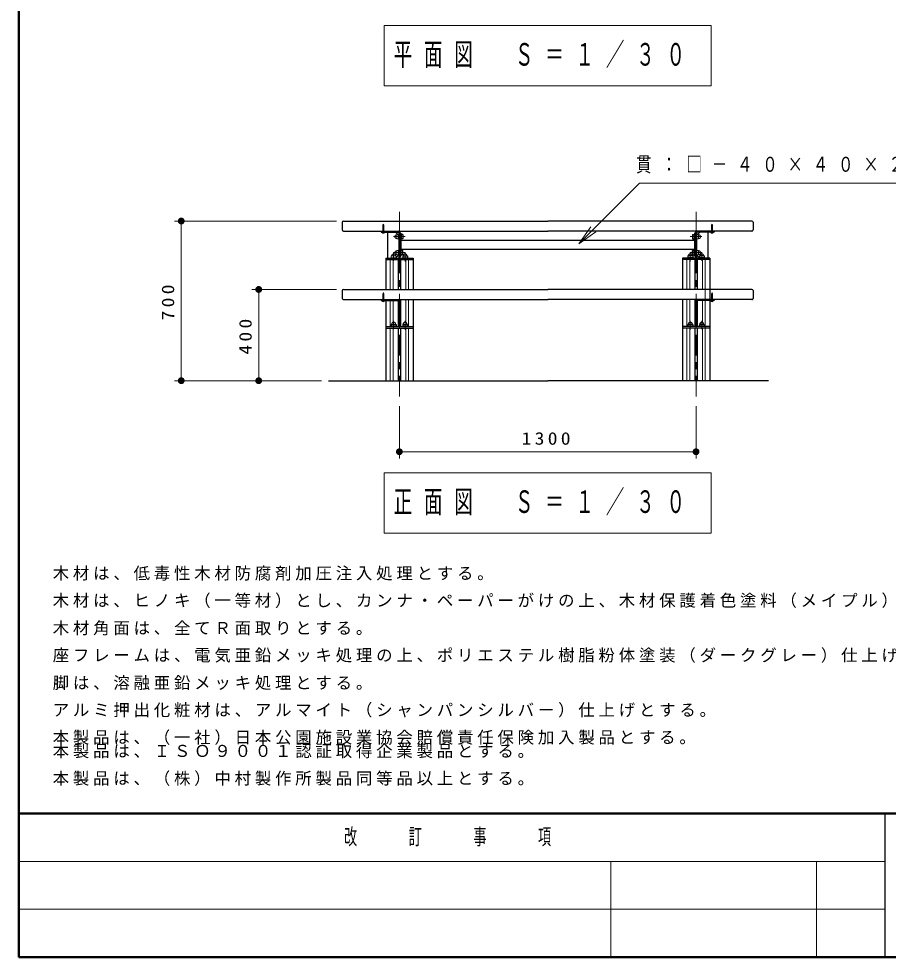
# Model space of a CAD drawing. Units: millimetres on the paper, with parts at other scales. Extents: x -365 to 10, y -38 to 257.
# Drawn here: x -365 to -238, y 0 to 137.1 of the extents above; entities that cross this region are included whole.
import ezdxf

# ---------------------------------------------------------------- set-up
doc = ezdxf.new("R2010")
doc.units = ezdxf.units.MM
doc.linetypes.add('USER1', pattern=[4.5, 2.5, -2])
doc.linetypes.add('USER2', pattern=[6, 3, -1, 1, -1])
doc.layers.add('LY_1', color=7, linetype='Continuous', lineweight=25)
doc.layers.add('LY_2', color=7, linetype='Continuous', lineweight=13)
doc.styles.add('ＭＳ ゴシック', font='')
doc.styles.get('ＭＳ ゴシック').set_extended_font_data('MS Gothic')

# ---------------------------------------------------------------- blocks, each defined once
blk = doc.blocks.new('filled_dot')
at = {"color": 0, "linetype": 'Continuous', "lineweight": -2, "const_width": 1.25}
blk.add_lwpolyline([(-0.625, 0, 1), (0.625, 0, 1)], format="xyb", close=True, dxfattribs=at)

msp = doc.modelspace()

# ---------------------------------------------------------------- linework, layer by layer
at = {"layer": 'LY_1', "lineweight": 13}
for p, q in [((-311.641, 136.137), (-311.641, 127.337)), ((-263.841, 136.137), (-311.641, 136.137)), ((-263.841, 127.337), (-263.841, 136.137)), ((-311.641, 127.337), (-263.841, 127.337)), ((-318.574, 107.574), (-342.268, 107.574)), ((-341.268, 84.241), (-341.268, 107.574)), ((-283.184, 104.242), (-281.416, 106.717)), ((-283.184, 104.242), (-281.063, 106.363)), ((-280.709, 106.01), (-283.184, 104.242)), ((-310.741, 101.941), (-310.741, 97.574)), ((-310.331, 101.941), (-310.331, 97.574)), ((-308.485, 101.941), (-308.485, 97.574)), ((-308.074, 101.941), (-308.074, 97.574)), ((-267.408, 101.941), (-267.408, 97.574)), ((-266.997, 101.941), (-266.997, 97.574)), ((-265.151, 101.941), (-265.151, 97.574)), ((-264.741, 101.941), (-264.741, 84.241)), ((-264.741, 101.941), (-264.741, 97.574)), ((-318.574, 97.574), (-330.952, 97.574)), ((-329.952, 84.241), (-329.952, 97.574)), ((-308.485, 96.108), (-308.485, 92.743)), ((-308.074, 96.108), (-308.074, 92.141)), ((-267.408, 96.108), (-267.408, 92.141)), ((-266.997, 96.108), (-266.997, 92.743)), ((-310.741, 95.958), (-310.741, 92.141)), ((-310.331, 95.958), (-310.331, 92.743)), ((-265.151, 95.958), (-265.151, 92.743)), ((-264.741, 95.958), (-264.741, 92.141)), ((-310.741, 91.941), (-310.741, 84.241)), ((-310.331, 91.941), (-310.331, 84.241)), ((-308.485, 91.941), (-308.485, 84.241)), ((-308.074, 91.941), (-308.074, 84.241)), ((-267.408, 91.941), (-267.408, 84.241)), ((-266.997, 91.941), (-266.997, 84.241)), ((-265.151, 91.941), (-265.151, 84.241)), ((-264.741, 91.941), (-264.741, 84.241)), ((-320.766, 84.241), (-342.268, 84.241)), ((-320.766, 84.241), (-330.952, 84.241)), ((-309.408, 80.512), (-309.408, 72.86)), ((-266.074, 80.512), (-266.074, 72.86)), ((-266.074, 73.86), (-309.408, 73.86)), ((-311.641, 70.778), (-311.641, 61.978)), ((-263.841, 70.778), (-311.641, 70.778)), ((-263.841, 61.978), (-263.841, 70.778)), ((-311.641, 61.978), (-263.841, 61.978))]:
    msp.add_line(p, q, dxfattribs=at)
at = {"layer": 'LY_1', "linetype": 'USER2', "lineweight": 13}
for p, q in [((-309.408, 108.941), (-309.408, 81.512)), ((-266.074, 108.941), (-266.074, 81.512)), ((-310.274, 105.291), (-308.553, 105.291)), ((-265.209, 105.291), (-266.93, 105.291)), ((-310.274, 102.958), (-308.553, 102.958)), ((-310.241, 102.992), (-310.241, 101.766)), ((-308.574, 102.992), (-308.574, 101.672)), ((-265.209, 102.958), (-266.93, 102.958)), ((-266.908, 102.992), (-266.908, 101.672)), ((-265.241, 102.992), (-265.241, 101.766)), ((-310.241, 92.992), (-310.241, 91.766)), ((-308.574, 92.992), (-308.574, 91.672)), ((-266.908, 92.992), (-266.908, 91.672)), ((-265.241, 92.992), (-265.241, 91.766))]:
    msp.add_line(p, q, dxfattribs=at)
at = {"layer": 'LY_1'}
for p, q in [((-317.741, 107.408), (-317.741, 106.274)), ((-317.574, 107.574), (-287.741, 107.574)), ((-257.908, 107.574), (-287.741, 107.574)), ((-257.741, 107.408), (-257.741, 106.274)), ((-317.574, 106.108), (-287.741, 106.108)), ((-312.074, 106.108), (-312.074, 105.958)), ((-312.074, 105.958), (-309.483, 105.958)), ((-311.149, 105.957), (-311.149, 102.141)), ((-309.983, 105.957), (-309.483, 105.457)), ((-309.483, 105.958), (-309.483, 102.141)), ((-309.333, 105.958), (-309.333, 102.141)), ((-309.333, 105.791), (-309.183, 105.791)), ((-309.183, 105.791), (-309.183, 102.458)), ((-309.149, 105.641), (-309.183, 105.641)), ((-309.149, 105.641), (-309.149, 104.941)), ((-308.916, 105.624), (-309.149, 105.624)), ((-308.916, 105.624), (-308.916, 104.957)), ((-257.908, 106.108), (-287.741, 106.108)), ((-266.566, 105.624), (-266.333, 105.624)), ((-266.566, 105.624), (-266.566, 104.957)), ((-266.333, 105.641), (-266.3, 105.641)), ((-266.333, 105.641), (-266.333, 104.941)), ((-266.3, 105.791), (-266.3, 102.458)), ((-266.15, 105.791), (-266.3, 105.791)), ((-266.149, 105.958), (-266.149, 102.141)), ((-265.5, 105.957), (-266, 105.457)), ((-265.999, 105.958), (-265.999, 102.141)), ((-263.408, 105.958), (-265.999, 105.958)), ((-264.333, 105.957), (-264.333, 102.141)), ((-263.408, 106.108), (-263.408, 105.958)), ((-309.149, 104.941), (-309.183, 104.941)), ((-309.183, 104.791), (-266.3, 104.791)), ((-308.916, 104.957), (-309.149, 104.957)), ((-266.566, 104.957), (-266.333, 104.957)), ((-266.333, 104.941), (-266.3, 104.941)), ((-309.183, 103.458), (-266.3, 103.458)), ((-309.149, 103.307), (-309.183, 103.307)), ((-309.149, 102.608), (-309.149, 103.307)), ((-308.916, 103.291), (-309.149, 103.291)), ((-308.916, 102.624), (-308.916, 103.291)), ((-266.566, 102.624), (-266.566, 103.291)), ((-266.566, 103.291), (-266.333, 103.291)), ((-266.333, 102.608), (-266.333, 103.307)), ((-266.333, 103.307), (-266.3, 103.307)), ((-311.408, 102.141), (-307.408, 102.141)), ((-311.408, 102.141), (-311.408, 97.574)), ((-311.408, 101.941), (-307.408, 101.941)), ((-309.483, 102.641), (-309.983, 102.141)), ((-309.574, 101.941), (-309.574, 97.574)), ((-309.333, 102.458), (-309.183, 102.458)), ((-309.241, 101.941), (-309.241, 97.574)), ((-309.149, 102.608), (-309.183, 102.608)), ((-308.916, 102.624), (-309.149, 102.624)), ((-308.924, 102.474), (-308.924, 102.141)), ((-308.924, 102.474), (-308.224, 102.474)), ((-308.924, 102.208), (-308.224, 102.208)), ((-308.224, 102.474), (-308.224, 102.141)), ((-307.408, 102.141), (-307.408, 97.574)), ((-264.074, 102.141), (-268.074, 102.141)), ((-268.074, 102.141), (-268.074, 97.574)), ((-264.074, 101.941), (-268.074, 101.941)), ((-267.258, 102.474), (-267.258, 102.141)), ((-266.558, 102.474), (-267.258, 102.474)), ((-266.558, 102.208), (-267.258, 102.208)), ((-266.566, 102.624), (-266.333, 102.624)), ((-266.558, 102.474), (-266.558, 102.141)), ((-266.333, 102.608), (-266.3, 102.608)), ((-266.15, 102.458), (-266.3, 102.458)), ((-266.241, 101.941), (-266.241, 97.574)), ((-266, 102.641), (-265.5, 102.141)), ((-265.908, 101.941), (-265.908, 97.574)), ((-265.591, 102.474), (-265.591, 102.141)), ((-264.891, 102.474), (-265.591, 102.474)), ((-264.891, 102.208), (-265.591, 102.208)), ((-264.891, 102.474), (-264.891, 102.141)), ((-264.074, 102.141), (-264.074, 84.241)), ((-264.074, 102.141), (-264.074, 97.574)), ((-317.741, 97.408), (-317.741, 96.274)), ((-317.574, 97.574), (-287.741, 97.574)), ((-257.908, 97.574), (-287.741, 97.574)), ((-257.741, 97.408), (-257.741, 96.274)), ((-317.574, 96.108), (-287.741, 96.108)), ((-312.074, 96.108), (-312.074, 95.958)), ((-309.241, 96.108), (-309.241, 92.141)), ((-307.408, 96.108), (-307.408, 84.241)), ((-257.908, 96.108), (-287.741, 96.108)), ((-268.074, 96.108), (-268.074, 84.241)), ((-266.241, 96.108), (-266.241, 92.141)), ((-263.408, 96.108), (-263.408, 95.958)), ((-312.074, 95.958), (-309.483, 95.958)), ((-311.408, 95.958), (-311.408, 84.241)), ((-309.574, 95.958), (-309.574, 92.141)), ((-309.483, 95.958), (-309.483, 92.141)), ((-309.333, 95.958), (-309.333, 92.141)), ((-266.149, 95.958), (-266.149, 92.141)), ((-265.999, 95.958), (-265.999, 92.141)), ((-263.408, 95.958), (-265.999, 95.958)), ((-265.908, 95.958), (-265.908, 92.141)), ((-264.074, 95.958), (-264.074, 84.241)), ((-311.408, 92.141), (-307.408, 92.141)), ((-311.408, 91.941), (-307.408, 91.941)), ((-310.591, 92.474), (-309.891, 92.474)), ((-310.591, 92.474), (-310.591, 92.141)), ((-310.591, 92.208), (-309.891, 92.208)), ((-309.891, 92.474), (-309.891, 92.141)), ((-309.574, 91.941), (-309.574, 84.241)), ((-309.241, 91.941), (-309.241, 84.241)), ((-308.924, 92.474), (-308.924, 92.141)), ((-308.924, 92.474), (-308.224, 92.474)), ((-308.924, 92.208), (-308.224, 92.208)), ((-308.224, 92.474), (-308.224, 92.141)), ((-264.074, 92.141), (-268.074, 92.141)), ((-264.074, 91.941), (-268.074, 91.941)), ((-267.258, 92.474), (-267.258, 92.141)), ((-266.558, 92.474), (-267.258, 92.474)), ((-266.558, 92.208), (-267.258, 92.208)), ((-266.558, 92.474), (-266.558, 92.141)), ((-266.241, 91.941), (-266.241, 84.241)), ((-265.908, 91.941), (-265.908, 84.241)), ((-264.891, 92.474), (-265.591, 92.474)), ((-265.591, 92.474), (-265.591, 92.141)), ((-264.891, 92.208), (-265.591, 92.208)), ((-264.891, 92.474), (-264.891, 92.141)), ((-319.766, 84.241), (-287.741, 84.241)), ((-255.475, 84.241), (-287.741, 84.241))]:
    msp.add_line(p, q, dxfattribs=at)
at = {"layer": 'LY_1', "linetype": 'USER1', "lineweight": 13}
for p, q in [((-311.741, 107.124), (-311.824, 106.948)), ((-311.741, 107.124), (-311.658, 106.948)), ((-263.741, 107.124), (-263.824, 106.948)), ((-263.741, 107.124), (-263.658, 106.948)), ((-311.824, 106.948), (-311.824, 105.958)), ((-311.658, 106.948), (-311.658, 105.958)), ((-309.783, 105.624), (-309.516, 105.624)), ((-309.783, 105.624), (-309.783, 104.957)), ((-309.516, 105.641), (-309.483, 105.641)), ((-309.516, 105.641), (-309.516, 104.941)), ((-265.966, 105.641), (-266, 105.641)), ((-265.966, 105.641), (-265.966, 104.941)), ((-265.7, 105.624), (-265.966, 105.624)), ((-265.7, 105.624), (-265.7, 104.957)), ((-263.824, 106.948), (-263.824, 105.958)), ((-263.658, 106.948), (-263.658, 105.958)), ((-309.783, 104.957), (-309.516, 104.957)), ((-309.516, 104.941), (-309.483, 104.941)), ((-265.966, 104.941), (-266, 104.941)), ((-265.7, 104.957), (-265.966, 104.957)), ((-309.783, 103.291), (-309.516, 103.291)), ((-309.783, 102.624), (-309.783, 103.291)), ((-309.516, 103.307), (-309.483, 103.307)), ((-309.516, 102.608), (-309.516, 103.307)), ((-265.966, 103.307), (-266, 103.307)), ((-265.966, 102.608), (-265.966, 103.307)), ((-265.7, 103.291), (-265.966, 103.291)), ((-265.7, 102.624), (-265.7, 103.291)), ((-310.591, 102.474), (-310.591, 102.141)), ((-310.591, 102.474), (-309.891, 102.474)), ((-310.591, 102.208), (-309.891, 102.208)), ((-309.891, 102.474), (-309.891, 102.141)), ((-309.783, 102.624), (-309.516, 102.624)), ((-309.516, 102.608), (-309.483, 102.608)), ((-265.966, 102.608), (-266, 102.608)), ((-265.7, 102.624), (-265.966, 102.624)), ((-311.741, 97.124), (-311.824, 96.948)), ((-311.824, 96.948), (-311.824, 95.958)), ((-311.741, 97.124), (-311.658, 96.948)), ((-311.658, 96.948), (-311.658, 95.958)), ((-263.741, 97.124), (-263.824, 96.948)), ((-263.824, 96.948), (-263.824, 95.958)), ((-263.741, 97.124), (-263.658, 96.948)), ((-263.658, 96.948), (-263.658, 95.958))]:
    msp.add_line(p, q, dxfattribs=at)
at = {"layer": 'LY_1', "lineweight": 13}
msp.add_lwpolyline([(-283.184, 104.242), (-274.335, 113.091), (-235.335, 113.091)], dxfattribs=at)
at = {"layer": 'LY_1'}
for centre, radius, start, end in [((-317.574, 107.408), 0.167, 90, 180), ((-257.908, 107.408), 0.167, 360, 90), ((-317.574, 106.274), 0.167, 179.99999, 270), ((-311.741, 106.065), 0.229, 208.07248, 331.92752), ((-309.483, 105.958), 0.15, 0, 90), ((-265.999, 105.958), 0.15, 90, 180), ((-263.741, 106.065), 0.229, 208.07248, 331.92752), ((-257.908, 106.274), 0.167, 270, 0.00001), ((-308.574, 102.474), 0.283, 0, 180), ((-266.908, 102.474), 0.283, 360, 180), ((-265.241, 102.474), 0.283, 360, 180), ((-317.574, 97.408), 0.167, 90, 180), ((-257.908, 97.408), 0.167, 360, 90), ((-317.574, 96.274), 0.167, 179.99999, 270), ((-309.483, 95.958), 0.15, 0, 90), ((-265.999, 95.958), 0.15, 90, 180), ((-257.908, 96.274), 0.167, 270, 0.00001), ((-311.741, 96.065), 0.229, 208.07248, 331.92752), ((-263.741, 96.065), 0.229, 208.07248, 331.92752), ((-310.241, 92.474), 0.283, 0, 180), ((-308.574, 92.474), 0.283, 0, 180), ((-266.908, 92.474), 0.283, 360, 180), ((-265.241, 92.474), 0.283, 360, 180)]:
    msp.add_arc(centre, radius, start, end, dxfattribs=at)
at = {"layer": 'LY_1', "linetype": 'USER1', "lineweight": 13}
for centre, start, end in [((-309.783, 105.291), 89.99999, 270), ((-265.7, 105.291), 270, 90), ((-309.783, 102.957), 89.99999, 270), ((-265.7, 102.957), 270, 90), ((-310.241, 102.474), 0, 180)]:
    msp.add_arc(centre, 0.283, start, end, dxfattribs=at)
at = {"layer": 'LY_2', "lineweight": 50}
for p, q in [((-365, 257), (-365, 0)), ((-365, 21), (0, 21)), ((-365, 0), (0, 0))]:
    msp.add_line(p, q, dxfattribs=at)
at = {"layer": 'LY_2', "color": 211, "lineweight": 25}
msp.add_line((-238.5, 21), (-238.5, 0), dxfattribs=at)
at = {"layer": 'LY_2'}
for p, q in [((-365, 14), (-238.5, 14)), ((-278.5, 14), (-278.5, 0)), ((-248.5, 14), (-248.5, 0)), ((-365, 7), (-238.5, 7))]:
    msp.add_line(p, q, dxfattribs=at)

# ---------------------------------------------------------------- block references
at = {"layer": 'LY_1', "lineweight": 13, "xscale": 0.4, "yscale": 0.4}
for p, rotation in [((-341.268, 107.574), 270), ((-329.952, 97.574), 270), ((-341.268, 84.241), 90), ((-329.952, 84.241), 90), ((-266.074, 73.86), 180)]:
    msp.add_blockref('filled_dot', p, dxfattribs=dict(at, rotation=rotation))
msp.add_blockref('filled_dot', (-309.408, 73.86), dxfattribs=at)

# ---------------------------------------------------------------- texts
at = {"layer": 'LY_1', "style": 'ＭＳ ゴシック'}
for s, insert, char_height, attachment_point in [('\\T1.64;\\W0.6;平面図\u3000Ｓ＝１／３０', (-310.241, 131.737), 3.299, 4), ('\\T1.64;\\W0.75;貫：□－４０×４０×２．３', (-274.835, 115.741), 2.199, 4), ('\\T1.33;\\W1.15;1300', (-287.741, 74.86), 1.833, 8), ('\\T1.64;\\W0.6;正面図\u3000Ｓ＝１／３０', (-310.241, 66.378), 3.299, 4), ('\\T1.23;木材は、低毒性木材防腐剤加圧注入処理とする。', (-360.045, 55.026), 1.76, 7), ('\\T1.23;木材は、ヒノキ（一等材）とし、カンナ・ペーパーがけの上、木材保護着色塗料（メイプル）塗装仕上げとする。', (-360.045, 51.026), 1.76, 7), ('\\T1.23;木材角面は、全てＲ面取りとする。', (-360.045, 47.026), 1.76, 7), ('\\T1.23;座フレームは、電気亜鉛メッキ処理の上、ポリエステル樹脂粉体塗装（ダークグレー）仕上げとする。', (-360.045, 43.026), 1.76, 7), ('\\T1.23;脚は、溶融亜鉛メッキ処理とする。', (-360.045, 39.026), 1.76, 7), ('\\T1.23;アルミ押出化粧材は、アルマイト（シャンパンシルバー）仕上げとする。', (-360.045, 35.026), 1.76, 7), ('\\T1.23;本製品は、（一社）日本公園施設業協会賠償責任保険加入製品とする。', (-360.045, 31.026), 1.76, 7), ('\\T1.23;本製品は、ＩＳＯ９００１認証取得企業製品とする。', (-360.045, 31.026), 1.76, 1), ('\\T1.23;本製品は、（株）中村製作所製品同等品以上とする。', (-360.045, 27.026), 1.76, 1)]:
    msp.add_mtext(s, dxfattribs=dict(at, insert=insert, char_height=char_height, attachment_point=attachment_point))
at = {"layer": 'LY_1', "char_height": 1.833, "attachment_point": 8, "rotation": 90, "style": 'ＭＳ ゴシック'}
for s, insert in [('\\T1.33;\\W1.15;700', (-342.268, 95.908)), ('\\T1.33;\\W1.15;400', (-330.952, 90.908))]:
    msp.add_mtext(s, dxfattribs=dict(at, insert=insert))
at = {"layer": 'LY_2', "color": 4, "insert": (-301.75, 17.5), "char_height": 2.346, "attachment_point": 5, "style": 'ＭＳ ゴシック'}
msp.add_mtext('\\T1.64;\\W0.6;改\u3000\u3000訂\u3000\u3000事\u3000\u3000項', dxfattribs=at)

doc.saveas('drawing.dxf')
